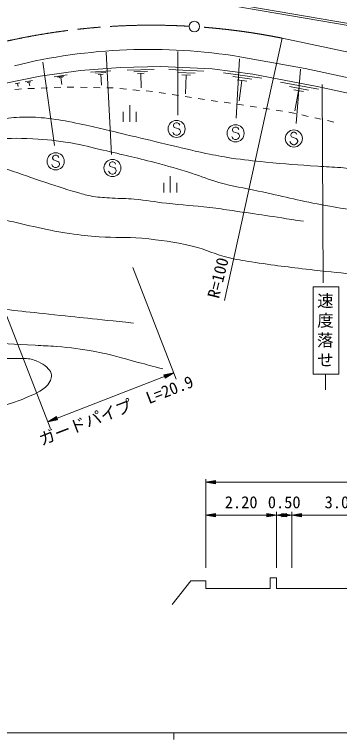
# Model space of a CAD drawing. Units: millimetres, scale not verified. Extents: x 40000 to 680000, y 20000 to 380000.
# Drawn here: x 243734 to 293200, y 204000 to 314288 of the extents above; entities that cross this region are included whole.
import ezdxf
from ezdxf.enums import TextEntityAlignment as Align

# ---------------------------------------------------------------- set-up
doc = ezdxf.new("R2010")
doc.units = ezdxf.units.MM
doc.header["$LTSCALE"] = 1000
doc.linetypes.add('CHAIN', pattern=[18.5, 12, -1.5, 3.5, -1.5])
for name, color, linetype, lineweight in [('M-BGD', 7, 'Continuous', 13), ('M-BMK', 2, 'CHAIN', 13), ('M-BMK-SRVR', 3, 'Continuous', 13), ('M-STR-HTXT', 7, 'Continuous', 13), ('M-STR-STRC', 7, 'Continuous', 13), ('M-STR-STRD', 7, 'Continuous', 13), ('M-TTL-BAND', 7, 'Continuous', 13)]:
    doc.layers.add(name, color=color, linetype=linetype, lineweight=lineweight)
doc.styles.add('ＭＳ ゴシック', font='')
doc.styles.get('ＭＳ ゴシック').set_extended_font_data('MS Gothic')

msp = doc.modelspace()

# ---------------------------------------------------------------- linework, layer by layer
at = {"layer": 'M-BGD'}
for p, q in [((255307, 305493), (258377, 305706)), ((260873, 305833), (265012, 305930)), ((261914, 305581), (263984, 305630)), ((267214, 305901), (272562, 305673)), ((249760, 304805), (251745, 305092)), ((250276, 304745), (251268, 304888)), ((250543, 304648), (251039, 304720)), ((250791, 304684), (250944, 303626)), ((256088, 305342), (257623, 305448)), ((256486, 305164), (257254, 305217)), ((256870, 305190), (256983, 303553)), ((262438, 305317), (263473, 305342)), ((262955, 305329), (263007, 303122)), ((268536, 305488), (271210, 305374)), ((269189, 305103), (270526, 305046)), ((269858, 305074), (269736, 302222)), ((275548, 305419), (281373, 304622)), ((276951, 304832), (279863, 304433)), ((243853, 303746), (244564, 303887)), ((244208, 303817), (244302, 303342)), ((245349, 304043), (246452, 304261)), ((245654, 303950), (246206, 304059)), ((245930, 304005), (246046, 303417)), ((277626, 304344), (279082, 304144)), ((278354, 304244), (277929, 301138)), ((284239, 304013), (290014, 302913)), ((285610, 303353), (288497, 302803)), ((243785, 302885), (244392, 302951)), ((244392, 302951), (244781, 302968)), ((245781, 303010), (246780, 303052)), ((247779, 303094), (248778, 303136)), ((249777, 303178), (250776, 303220)), ((251775, 303244), (252775, 303227)), ((253775, 303210), (254775, 303192)), ((255775, 303175), (256775, 303158)), ((257775, 303140), (258774, 303123)), ((259770, 303034), (260766, 302938)), ((261761, 302843), (262756, 302747)), ((263752, 302652), (264747, 302556)), ((265738, 302425), (266727, 302275)), ((286258, 302830), (287702, 302555)), ((286980, 302693), (286393, 299613)), ((267716, 302125), (268705, 301976)), ((269693, 301826), (270682, 301676)), ((271671, 301527), (272659, 301377)), ((273648, 301227), (274637, 301078)), ((261272, 300479), (261272, 297979)), ((275626, 300928), (276614, 300778)), ((277603, 300629), (278592, 300479)), ((279581, 300329), (280569, 300180)), ((281558, 300030), (282547, 299881)), ((260272, 299479), (260272, 297979)), ((262272, 299479), (262272, 297979)), ((283536, 299731), (284524, 299581)), ((285513, 299431), (286490, 299217)), ((287467, 299003), (288443, 298788)), ((289420, 298574), (290397, 298360)), ((291374, 298146), (292350, 297931)), ((267445, 289704), (267445, 287204)), ((266445, 288704), (266445, 287204)), ((268445, 288704), (268445, 287204))]:
    msp.add_line(p, q, dxfattribs=at)
for points in [[(237059, 302426), (242142, 303815), (247625, 304901), (253766, 305788), (259862, 306209), (266003, 306353), (273807, 306021), (280026, 305223), (289802, 303360), (331165, 294409)], [(267720, 224538), (270597, 228125), (272834, 228125), (272834, 226989), (282635, 226989), (282635, 228125), (282635, 228587), (283629, 228587), (283629, 226989), (318750, 226989), (318750, 228622), (319815, 228622), (319815, 226989), (328693, 226989), (328693, 228232), (331108, 228232), (334837, 224396)]]:
    msp.add_lwpolyline(points, dxfattribs=at)
for points, knots in [([(228745, 299025), (229182, 298569), (229379, 298406), (229856, 298106), (230562, 297662), (231050, 297520), (231878, 297423), (232633, 297335), (233065, 297377), (233824, 297423), (235323, 297515), (236151, 297692), (237641, 297878), (239133, 298065), (239962, 298224), (241457, 298384), (242826, 298530), (243594, 298639), (244971, 298662), (246482, 298686), (247336, 298661), (248838, 298485), (250508, 298289), (251434, 298102), (253084, 297777), (256035, 297196), (257661, 296742), (260591, 296058), (263003, 295495), (264347, 295150), (266758, 294580), (269144, 294016), (270472, 293658), (272874, 293164), (274369, 292857), (275207, 292684), (276716, 292457), (278761, 292149), (279915, 292037), (281973, 291837), (285059, 291539), (286792, 291416), (289884, 291206), (291256, 291112), (292027, 291107), (293398, 291003), (294514, 290919), (295150, 290562), (296254, 290751), (297391, 290945), (298086, 291091), (299034, 291749), (299650, 292176), (299799, 292634), (300272, 293215), (300730, 293777), (300858, 294211), (301410, 294681), (301974, 295161), (302314, 295287), (303081, 295578)], [0, 0, 0, 0, 1, 1, 1, 2, 2, 2, 3, 3, 3, 4, 4, 4, 5, 5, 5, 6, 6, 6, 7, 7, 7, 8, 8, 8, 9, 9, 9, 10, 10, 10, 11, 11, 11, 12, 12, 12, 13, 13, 13, 14, 14, 14, 15, 15, 15, 16, 16, 16, 17, 17, 17, 18, 18, 18, 19, 19, 19, 20, 20, 20, 20]), ([(221179, 295988), (221757, 295619), (221963, 295514), (222495, 295267), (223392, 294851), (223946, 294711), (224921, 294547), (226104, 294347), (226794, 294374), (227992, 294452), (228908, 294511), (229411, 294646), (230324, 294736), (232370, 294938), (233523, 294964), (235575, 295096), (237336, 295210), (238322, 295293), (240086, 295352), (242595, 295436), (244005, 295514), (246512, 295390), (248789, 295278), (250062, 295107), (252313, 294746), (254253, 294434), (255308, 294097), (257223, 293656), (260296, 292948), (262021, 292562), (265071, 291760), (267268, 291183), (268495, 290838), (270663, 290158), (272305, 289644), (273176, 289203), (274833, 288737), (277131, 288090), (278471, 287943), (280804, 287438), (284594, 286619), (286697, 286059), (290510, 285353), (293886, 284727), (295790, 284440), (299192, 283969), (301892, 283595), (303408, 283362), (306130, 283211), (307889, 283113), (308880, 283157), (310642, 283211), (312702, 283274), (313850, 283505), (315911, 283514), (318417, 283525), (319820, 283403), (322319, 283230), (324781, 283059), (326157, 282914), (328612, 282661), (330036, 282515), (330844, 282500), (332252, 282244), (333556, 282007), (334018, 281882), (335550, 281448)], [0, 0, 0, 0, 1, 1, 1, 2, 2, 2, 3, 3, 3, 4, 4, 4, 5, 5, 5, 6, 6, 6, 7, 7, 7, 8, 8, 8, 9, 9, 9, 10, 10, 10, 11, 11, 11, 12, 12, 12, 13, 13, 13, 14, 14, 14, 15, 15, 15, 16, 16, 16, 17, 17, 17, 18, 18, 18, 19, 19, 19, 20, 20, 20, 21, 21, 21, 22, 22, 22, 22]), ([(210386, 291656), (210699, 291428), (210851, 291342), (211187, 291232), (211662, 291076), (211967, 291185), (212467, 291203), (213779, 291250), (214489, 291539), (215794, 291687), (218874, 292034), (220609, 292146), (223698, 292397), (226351, 292614), (227833, 292873), (230494, 292881), (232421, 292887), (233507, 292803), (235413, 292525), (238074, 292138), (239512, 291618), (242096, 290876), (244315, 290239), (245500, 289698), (247697, 288985), (249902, 288270), (251123, 287820), (253356, 287194), (254237, 286947), (254725, 286764), (255630, 286625), (256776, 286449), (257431, 286452), (258588, 286369), (259907, 286275), (260654, 286323), (261971, 286199), (263889, 286018), (264948, 285787), (266862, 285573), (269435, 285286), (270886, 285220), (273459, 284933), (274818, 284782), (275573, 284642), (276928, 284450), (281153, 283853), (282485, 283634), (287733, 282829)], [0, 0, 0, 0, 1, 1, 1, 2, 2, 2, 3, 3, 3, 4, 4, 4, 5, 5, 5, 6, 6, 6, 7, 7, 7, 8, 8, 8, 9, 9, 9, 10, 10, 10, 11, 11, 11, 12, 12, 12, 13, 13, 13, 14, 14, 14, 15, 15, 15, 16, 16, 16, 16]), ([(206067, 289922), (207398, 289240), (207779, 289044), (208913, 288564), (210011, 288100), (210635, 287858), (211771, 287498), (212888, 287144), (213522, 286957), (214671, 286730), (215937, 286480), (216672, 286516), (217956, 286389), (220669, 286120), (222201, 286077), (224908, 285749), (230389, 285086), (233467, 284723), (238898, 283723), (243056, 282957), (245326, 282234), (249475, 281420), (250505, 281218), (251080, 281091), (252120, 280951), (253879, 280714), (254870, 280617), (256641, 280482), (259167, 280288), (260602, 280493), (263124, 280247), (266128, 279954), (267822, 279753), (270758, 279053), (273034, 278510), (274196, 277797), (276474, 277261), (277972, 276909), (278833, 276811), (280355, 276579), (283859, 276045), (285833, 275813), (289355, 275406), (294244, 274841), (297001, 274695), (301894, 274169), (305046, 273831), (306828, 273751), (309955, 273231), (312284, 272843), (313566, 272507), (315884, 272058), (317465, 271751), (318334, 271461), (319936, 271290), (321742, 271098), (322769, 271218), (324585, 271162), (327084, 271086), (328490, 271142), (330983, 270949), (333191, 270778), (334426, 270623), (336613, 270267), (338135, 270019), (338647, 269926), (340494, 269542)], [0, 0, 0, 0, 1, 1, 1, 2, 2, 2, 3, 3, 3, 4, 4, 4, 5, 5, 5, 6, 6, 6, 7, 7, 7, 8, 8, 8, 9, 9, 9, 10, 10, 10, 11, 11, 11, 12, 12, 12, 13, 13, 13, 14, 14, 14, 15, 15, 15, 16, 16, 16, 17, 17, 17, 18, 18, 18, 19, 19, 19, 20, 20, 20, 21, 21, 21, 22, 22, 22, 22]), ([(179264, 279164), (180740, 278655), (181171, 278539), (182405, 278178), (185549, 277261), (187396, 277089), (190594, 276387), (192861, 275890), (194142, 275661), (196395, 275108), (198962, 274477), (200340, 273888), (202921, 273316), (205850, 272667), (207531, 272478), (210513, 272143), (214497, 271697), (216750, 271666), (220749, 271376), (223564, 271171), (225145, 271099), (227957, 270864), (232011, 270525), (234275, 270258), (238322, 269840), (242471, 269412), (244794, 269150), (248942, 268710), (253973, 268175), (255544, 268009), (261823, 267345)], [0, 0, 0, 0, 1, 1, 1, 2, 2, 2, 3, 3, 3, 4, 4, 4, 5, 5, 5, 6, 6, 6, 7, 7, 7, 8, 8, 8, 9, 9, 9, 10, 10, 10, 10]), ([(175346, 277591), (176203, 277452), (176429, 277421), (177126, 277323), (178405, 277144), (179130, 277103), (180412, 276944), (181272, 276838), (181763, 276824), (182611, 276641), (183765, 276392), (184389, 276157), (185517, 275807), (187777, 275105), (189015, 274625), (191255, 273861), (192342, 273489), (192930, 273216), (194035, 272900), (196080, 272316), (197269, 272161), (199343, 271687), (203469, 270744), (205780, 270211), (209908, 269273), (213954, 268354), (216215, 267813), (220270, 266935), (221306, 266711), (221881, 266561), (222924, 266379), (224703, 266069), (225708, 265950), (227499, 265722), (231854, 265167), (234298, 264878), (238671, 264496), (241864, 264217), (243660, 264155), (246860, 263965), (248133, 263890), (248850, 263898), (250120, 263788), (252422, 263590), (253715, 263450), (255984, 263018), (258583, 262522), (259998, 262050), (262556, 261375), (264019, 260988), (264487, 260865), (266296, 260364)], [0, 0, 0, 0, 1, 1, 1, 2, 2, 2, 3, 3, 3, 4, 4, 4, 5, 5, 5, 6, 6, 6, 7, 7, 7, 8, 8, 8, 9, 9, 9, 10, 10, 10, 11, 11, 11, 12, 12, 12, 13, 13, 13, 14, 14, 14, 15, 15, 15, 16, 16, 16, 17, 17, 17, 17]), ([(79575, 229172), (84517, 231426), (85781, 232025), (89799, 233762), (91576, 234530), (92553, 235007), (94358, 235707), (96196, 236420), (97256, 236736), (99130, 237348), (101967, 238276), (103551, 238820), (106424, 239628), (110046, 240646), (112119, 241047), (115755, 242013), (119159, 242918), (121055, 243468), (124448, 244414), (126991, 245124), (128438, 245447), (130952, 246253), (132661, 246802), (133614, 247135), (135268, 247834), (136980, 248558), (137916, 249018), (139584, 249840), (141003, 250540), (141711, 251111), (143170, 251724), (144351, 252220), (145050, 252420), (146301, 252697), (148125, 253100), (149180, 253172), (151042, 253320), (153197, 253491), (154413, 253439), (156574, 253502), (158378, 253555), (159393, 253491), (161194, 253624), (162386, 253711), (163061, 253753), (164233, 253988), (165697, 254283), (166509, 254520), (167910, 255037), (170043, 255824), (171144, 256497), (173169, 257529), (175242, 258586), (176317, 259342), (178396, 260386), (179735, 261059), (180475, 261478), (181892, 261967), (183680, 262584), (184779, 262627), (186663, 262803), (187798, 262909), (188444, 262917), (189581, 262833), (190529, 262763), (191066, 262691), (191982, 262438), (193730, 261955), (194656, 261513), (196359, 260888), (202757, 258540), (206233, 256938), (212650, 254642), (213820, 254223), (214462, 253943), (215659, 253609), (216926, 253254), (217647, 253084), (218941, 252849), (221365, 252407), (222737, 252145), (225199, 252053), (228001, 251949), (229582, 252179), (232358, 252567), (234639, 252885), (235911, 253140), (238140, 253715), (240623, 254356), (242024, 254704), (244435, 255579), (245696, 256037), (246398, 256328), (247569, 256984), (248298, 257393), (248679, 257742), (249136, 258443), (249216, 258566), (249244, 258649), (249271, 258794), (249334, 259137), (249388, 259343), (249325, 259686), (249242, 260132), (248969, 260309), (248649, 260631), (248234, 261048), (247916, 261200), (247380, 261442), (246710, 261744), (246301, 261882), (245569, 261955), (244981, 262014), (244647, 261951), (244057, 261955), (242579, 261965), (241752, 261988), (240274, 262009), (238850, 262030), (238049, 261983), (236627, 262063), (235146, 262146), (234318, 262228), (232845, 262401), (230523, 262673), (229229, 262882), (226928, 263292), (225234, 263595), (224309, 263881), (222632, 264265), (219940, 264881), (218437, 265249), (215743, 265859), (213055, 266468), (211555, 266836), (208854, 267385), (207331, 267695), (206472, 267847), (204937, 268088), (203990, 268236), (203446, 268231), (202505, 268412), (200914, 268719), (200030, 268940), (198480, 269412), (195306, 270378), (193619, 271192), (190483, 272275), (188295, 273031), (187074, 273470), (184863, 274153), (183413, 274601), (182603, 274888), (181108, 275153), (180305, 275295), (179839, 275258), (179028, 275342), (177760, 275472), (177054, 275587), (175786, 275720), (174153, 275891), (173622, 275928), (171597, 276086)], [0, 0, 0, 0, 1, 1, 1, 2, 2, 2, 3, 3, 3, 4, 4, 4, 5, 5, 5, 6, 6, 6, 7, 7, 7, 8, 8, 8, 9, 9, 9, 10, 10, 10, 11, 11, 11, 12, 12, 12, 13, 13, 13, 14, 14, 14, 15, 15, 15, 16, 16, 16, 17, 17, 17, 18, 18, 18, 19, 19, 19, 20, 20, 20, 21, 21, 21, 22, 22, 22, 23, 23, 23, 24, 24, 24, 25, 25, 25, 26, 26, 26, 27, 27, 27, 28, 28, 28, 29, 29, 29, 30, 30, 30, 31, 31, 31, 32, 32, 32, 33, 33, 33, 34, 34, 34, 35, 35, 35, 36, 36, 36, 37, 37, 37, 38, 38, 38, 39, 39, 39, 40, 40, 40, 41, 41, 41, 42, 42, 42, 43, 43, 43, 44, 44, 44, 45, 45, 45, 46, 46, 46, 47, 47, 47, 48, 48, 48, 49, 49, 49, 50, 50, 50, 51, 51, 51, 52, 52, 52, 53, 53, 53, 54, 54, 54, 54])]:
    msp.add_open_spline(points, degree=3, knots=knots, dxfattribs=at)
at = {"layer": 'M-BMK'}
msp.add_lwpolyline([(284495, 310684), (333589, 300324), (369225, 292441), (393395, 286381)], dxfattribs=at)
for start, end in [(86.75616, 111.08312), (78.64381, 85.84964)]:
    msp.add_arc((264582, 211538), 101126, start, end, dxfattribs=at)
at = {"layer": 'M-BMK-SRVR'}
msp.add_line((284495, 310684), (275696, 270783), dxfattribs=at)
msp.add_circle((271103, 312454), 800, dxfattribs=at)
at = {"layer": 'M-STR-HTXT'}
for p, q in [((261744, 275812), (268323, 258829)), ((242589, 268392), (249168, 251409)), ((248807, 252342), (267961, 259762)), ((267961, 259762), (266472, 259453)), ((266472, 259453), (266653, 258987)), ((266770, 259515), (266490, 259407)), ((266509, 259360), (267068, 259577)), ((267366, 259638), (266527, 259313)), ((266545, 259267), (267664, 259700)), ((267961, 259762), (266563, 259220)), ((266581, 259173), (267700, 259607)), ((267438, 259452), (266599, 259127)), ((266617, 259080), (267176, 259297)), ((267961, 259762), (266653, 258987)), ((266915, 259142), (266635, 259034)), ((248807, 252342), (250115, 253117)), ((248807, 252342), (250206, 252884)), ((248807, 252342), (250296, 252650)), ((250187, 252930), (249069, 252497)), ((250224, 252837), (249105, 252403)), ((249330, 252652), (250169, 252977)), ((249402, 252465), (250242, 252790)), ((250151, 253023), (249592, 252807)), ((250260, 252744), (249700, 252527)), ((249854, 252962), (250133, 253070)), ((249998, 252589), (250278, 252697)), ((250296, 252650), (250115, 253117)), ((272834, 230125), (272834, 243625)), ((272834, 243125), (274334, 243375)), ((272834, 243125), (274334, 242875)), ((272834, 243125), (274334, 243125)), ((274334, 243175), (273134, 243175)), ((274334, 243075), (273134, 243075)), ((273434, 243225), (274334, 243225)), ((273434, 243025), (274334, 243025)), ((274334, 243275), (273734, 243275)), ((274334, 242975), (273734, 242975)), ((274034, 243325), (274334, 243325)), ((274034, 242925), (274334, 242925)), ((274334, 242875), (274334, 243375)), ((274334, 243125), (283629, 243125)), ((283629, 243125), (285938, 243125)), ((285938, 243125), (300923, 243125)), ((272834, 238125), (274334, 238375)), ((273434, 238225), (274334, 238225)), ((274334, 238275), (273734, 238275)), ((274034, 238325), (274334, 238325)), ((274334, 237875), (274334, 238375)), ((283629, 238125), (282129, 238375)), ((282129, 238375), (282129, 237875)), ((282429, 238325), (282129, 238325)), ((282129, 238275), (282729, 238275)), ((283029, 238225), (282129, 238225)), ((283629, 230125), (283629, 238625)), ((283629, 238125), (285129, 238375)), ((284229, 238225), (285129, 238225)), ((284437, 238275), (285038, 238275)), ((285337, 238225), (284437, 238225)), ((285937, 238125), (284438, 238375)), ((284438, 238375), (284438, 237875)), ((284737, 238325), (284438, 238325)), ((285129, 238275), (284529, 238275)), ((284829, 238325), (285129, 238325)), ((285129, 237875), (285129, 238375)), ((285937, 238125), (287438, 238375)), ((285938, 230125), (285938, 238625)), ((286538, 238225), (287438, 238225)), ((287437, 238275), (286838, 238275)), ((287138, 238325), (287438, 238325)), ((287438, 237875), (287438, 238375)), ((272834, 238125), (274334, 237875)), ((272834, 238125), (274334, 238125)), ((274334, 238175), (273134, 238175)), ((274334, 238075), (273134, 238075)), ((273434, 238025), (274334, 238025)), ((274334, 237975), (273734, 237975)), ((274034, 237925), (274334, 237925)), ((274334, 238125), (282129, 238125)), ((282129, 238175), (283329, 238175)), ((283629, 238125), (282129, 237875)), ((283629, 238125), (282129, 238125)), ((282129, 238075), (283329, 238075)), ((283029, 238025), (282129, 238025)), ((282129, 237975), (282729, 237975)), ((282429, 237925), (282129, 237925)), ((283629, 238125), (285129, 237875)), ((283629, 238125), (285129, 238125)), ((285129, 238175), (283929, 238175)), ((285129, 238075), (283929, 238075)), ((284229, 238025), (285129, 238025)), ((284437, 238075), (285638, 238075)), ((285338, 238025), (284437, 238025)), ((284438, 238175), (285638, 238175)), ((285937, 238125), (284438, 237875)), ((285937, 238125), (284438, 238125)), ((284438, 237975), (285038, 237975)), ((284738, 237925), (284438, 237925)), ((285129, 237975), (284529, 237975)), ((284829, 237925), (285129, 237925)), ((285937, 238125), (287438, 237875)), ((285937, 238125), (287437, 238125)), ((287438, 238175), (286237, 238175)), ((287437, 238075), (286238, 238075)), ((286537, 238025), (287438, 238025)), ((287437, 237975), (286837, 237975)), ((287138, 237925), (287438, 237925)), ((287437, 238125), (299423, 238125))]:
    msp.add_line(p, q, dxfattribs=at)
at = {"layer": 'M-STR-STRC'}
for p, q in [((257694, 308550), (258492, 293013)), ((268573, 308662), (268605, 298963)), ((248028, 307051), (249846, 294385)), ((277984, 307545), (277474, 298517)), ((287268, 305950), (286598, 297687)), ((290550, 303621), (290693, 273473)), ((268289, 297832), (268052, 297713)), ((268525, 297832), (268289, 297832)), ((268761, 297713), (268525, 297832)), ((268052, 297713), (267934, 297477)), ((267934, 297477), (267934, 297359)), ((267934, 297359), (268052, 297123)), ((268052, 297123), (268761, 296886)), ((268880, 297477), (268761, 297713)), ((268761, 296886), (268880, 296768)), ((268880, 296768), (268998, 296532)), ((277031, 297040), (276913, 296804)), ((276913, 296804), (276913, 296685)), ((276913, 296685), (277031, 296449)), ((277267, 297158), (277031, 297040)), ((277504, 297158), (277267, 297158)), ((277740, 297040), (277504, 297158)), ((277858, 296804), (277740, 297040)), ((267934, 296177), (267816, 296413)), ((268052, 296059), (267934, 296177)), ((268289, 295941), (268052, 296059)), ((268525, 295941), (268289, 295941)), ((268761, 296059), (268525, 295941)), ((268880, 296177), (268761, 296059)), ((268998, 296413), (268880, 296177)), ((268998, 296532), (268998, 296413)), ((276913, 295504), (276795, 295740)), ((277031, 296449), (277740, 296213)), ((277740, 296213), (277858, 296095)), ((277858, 296095), (277976, 295858)), ((277976, 295740), (277858, 295504)), ((277976, 295858), (277976, 295740)), ((285897, 296254), (285779, 296018)), ((285779, 296018), (285779, 295900)), ((285779, 295900), (285897, 295664)), ((286134, 296373), (285897, 296254)), ((285897, 295664), (286606, 295427)), ((286370, 296373), (286134, 296373)), ((286606, 296254), (286370, 296373)), ((286725, 296018), (286606, 296254)), ((277031, 295385), (276913, 295504)), ((277267, 295267), (277031, 295385)), ((277504, 295267), (277267, 295267)), ((277740, 295385), (277504, 295267)), ((277858, 295504), (277740, 295385)), ((285779, 294718), (285661, 294954)), ((285897, 294600), (285779, 294718)), ((286134, 294482), (285897, 294600)), ((286370, 294482), (286134, 294482)), ((286606, 294600), (286370, 294482)), ((286606, 295427), (286725, 295309)), ((286725, 294718), (286606, 294600)), ((286725, 295309), (286843, 295073)), ((286843, 294954), (286725, 294718)), ((286843, 295073), (286843, 294954)), ((249646, 292775), (249528, 292539)), ((249528, 292539), (249528, 292421)), ((249528, 292421), (249646, 292184)), ((249882, 292893), (249646, 292775)), ((250119, 292893), (249882, 292893)), ((250355, 292775), (250119, 292893)), ((250473, 292539), (250355, 292775)), ((249528, 291239), (249410, 291475)), ((249646, 291121), (249528, 291239)), ((249646, 292184), (250355, 291948)), ((250355, 291948), (250473, 291830)), ((250473, 291239), (250355, 291121)), ((250473, 291830), (250591, 291593)), ((250591, 291475), (250473, 291239)), ((250591, 291593), (250591, 291475)), ((258288, 291765), (258170, 291529)), ((258170, 291529), (258170, 291411)), ((258170, 291411), (258288, 291174)), ((258524, 291883), (258288, 291765)), ((258288, 291174), (258997, 290938)), ((258761, 291883), (258524, 291883)), ((258997, 291765), (258761, 291883)), ((259115, 291529), (258997, 291765)), ((249882, 291002), (249646, 291121)), ((250119, 291002), (249882, 291002)), ((250355, 291121), (250119, 291002)), ((258170, 290229), (258052, 290465)), ((258288, 290111), (258170, 290229)), ((258524, 289992), (258288, 290111)), ((258997, 290111), (258761, 289992)), ((258997, 290938), (259115, 290820)), ((259115, 290229), (258997, 290111)), ((259115, 290820), (259233, 290583)), ((259233, 290465), (259115, 290229)), ((259233, 290583), (259233, 290465)), ((258761, 289992), (258524, 289992)), ((289170, 272858), (293073, 272858)), ((289170, 272858), (289170, 259563)), ((293073, 272858), (293073, 259563)), ((289170, 259563), (293073, 259563)), ((291087, 259563), (291087, 257191))]:
    msp.add_line(p, q, dxfattribs=at)
for centre in [(268407, 296886), (277385, 296213), (286252, 295427), (250001, 291948), (258642, 290938)]:
    msp.add_circle(centre, 1300, dxfattribs=at)
at = {"layer": 'M-STR-STRD'}
for points in [[(274902, 315948), (349569, 303227), (354095, 302592), (357983, 302224), (361465, 302079), (363711, 302158), (365577, 302565), (367863, 303662), (370293, 305541)], [(274952, 316243), (349615, 303524), (354130, 302890), (358004, 302523), (361466, 302379), (363674, 302457), (365479, 302851), (367704, 303919), (370110, 305778)], [(278033, 307867), (287965, 306068), (331663, 296677)]]:
    msp.add_lwpolyline(points, dxfattribs=at)
msp.add_arc((264231, 223233), 85752, 80.73745, 103.82879, dxfattribs=at)
at = {"layer": 'M-TTL-BAND'}
for p, q in [((40000, 205000), (579000, 205000)), ((268000, 205000), (268000, 204000))]:
    msp.add_line(p, q, dxfattribs=at)

# ---------------------------------------------------------------- texts
at = {"layer": 'M-BMK-SRVR', "style": 'ＭＳ ゴシック'}
msp.add_text('R=100', height=1833, rotation=76.016, dxfattribs=at).set_placement((273955, 271202), align=Align.MIDDLE_LEFT)
at = {"layer": 'M-STR-HTXT', "style": 'ＭＳ ゴシック'}
msp.add_text('ガードパイプ\u3000L=20.9', height=1833, rotation=21.176, dxfattribs=at).set_placement((259721, 252687), align=Align.BOTTOM_CENTER)
for s, p in [('2.20', (278232, 238625)), ('0.50', (284783, 238625)), ('3.00', (293430, 238625))]:
    msp.add_text(s, height=1833, dxfattribs=at).set_placement(p, align=Align.BOTTOM_CENTER)
at = {"layer": 'M-STR-STRC', "style": 'ＭＳ ゴシック'}
for s, p in [('速', (289796, 269270)), ('度', (289815, 266270)), ('落', (289776, 263270)), ('せ', (289815, 260270))]:
    msp.add_text(s, height=1833, dxfattribs=at).set_placement(p, align=Align.BOTTOM_LEFT)

doc.saveas('drawing.dxf')
